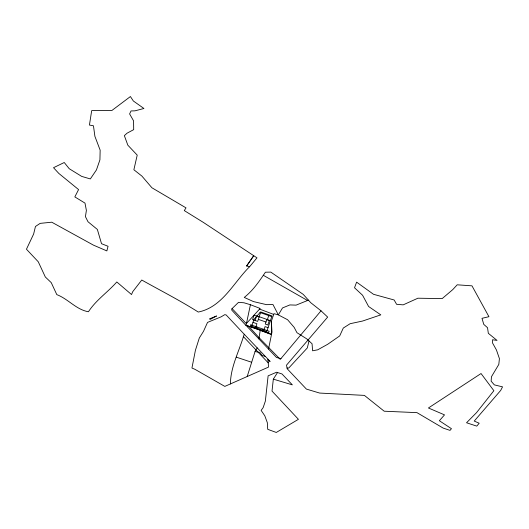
<?xml version="1.0" encoding="UTF-8"?>
<svg xmlns="http://www.w3.org/2000/svg" width="529" height="529" viewBox="0 0 529 529"><rect width="100%" height="100%" fill="white"/><g stroke="black" fill="none" stroke-linecap="round" stroke-linejoin="round"><path stroke-width="0.79" d="M230.399 383.948C230.591 367.271 238.665 352.268 243.419 336.656L244.239 334.255L226.128 314.927L224.732 314.682L221.129 316.838L207.533 322.399L203.48 331.379L199.321 337.971L195.406 350.324L191.941 368.025L194.956 369.315L224.825 386.401L268.507 367.106L268.011 359.224L244.239 334.255M273.328 379.148L272.018 391.09L298.429 419.318L276.277 432.457L267.714 429.317L267.324 422.671L264.791 415.768L261.141 410.398L263.144 407.628L265.353 401.121L268.124 375.841L276.581 372.237L281.997 373.957L292.358 384.867L273.328 379.148L277.54 372.542M280.978 358.616L276.495 357.472L246.064 325.408L248.557 326.162L259.117 337.72L280.284 359.376L321.024 310.814L310.754 302.7L303.236 294.382L270.795 272.104L265.413 272.21C259.263 281.316 253.007 290.566 244.259 297.417L253.424 301.57L266.49 304.651L272.984 304.552L278.347 314.881L287.584 319.728L294.15 327.345L296.961 332.695L306.76 338.871L312.057 343.764L312.613 350.793L317.704 349.814L327.729 344.26L339.684 335.928L343.301 328.046L350.138 323.702L362.623 321.03L380.801 314.861L368.601 306.496L362.596 295.275L354.529 287.776L356.606 282.142L373.52 294.303L394.158 299.989L396.598 304.307L403.177 304.856L417.897 298.211L442.171 298.601L452.738 289.634L457.208 284.807L471.98 285.839L488.935 316.699L481.992 318.319L483.771 324.376L487.533 327.709L488.327 333.316L497.035 340.411L492.519 339.757L492.605 343.116L496.427 349.953L499.409 358.596L498.814 364.428L491.461 376.727L491.137 381.171L494.337 384.874L502.55 386.858L500.712 390.395L474.235 421.077L479.181 423.233L476.774 426.123L466.538 422.757L476.55 412.62L493.868 390.706L481.046 373.534L428.424 407.985L444.512 414.875L439.354 420.734L451.449 428.688L450.027 430.381L443.19 428.1L416.978 412.646L384.193 411.212L364.402 395.394L319.622 393.06L306.403 389.086L287.214 368.792L286.5 365.155L327.656 317.089L321.024 310.814M257.18 347.837L255.031 351.587L247.175 376.602M258.886 338.944L260.248 330.275L271.476 334.606L268.527 349.061M271.476 334.606L271.999 331.981L271.337 321.288L273.976 313.677L278.347 314.881L282.512 307.944L289.892 304.922L296.075 305.14L308.506 300.115M246.051 325.52L231.808 310.173L231.662 309.009L238.506 302.343L243.988 302.786L250.422 304.717L246.084 325.289L271.549 334.249L271.337 321.288M309.022 340.954L307.296 347.956L288.702 368.078L287.055 368.012M255.117 320.495L256.552 316.097M255.633 327.682L256.922 323.741L252.994 322.359M260.539 312.699L257.663 321.387L252.578 319.602L253.999 315.198L259.104 316.99M256.393 328.721L256.962 326.982M262.47 330.856L263.045 329.124M263.74 330.532L265.055 326.598L268.051 327.656M268.739 315.582L267.396 319.589L270.412 320.647M246.613 265.981L253.741 255.705L246.64 265.994L249.576 266.775L256.982 257.848L203.473 222.478L184.297 210.595L186.003 207.857L151.909 187.769L141.917 176.104L133.877 169.749L137.216 155.123L127.833 145.171L124.361 135.642L127.033 133.202L133.692 129.645L133.572 120.837L129.605 113.92L131.047 110.945L134.961 110.839L143.928 108.491L133.334 100.979L130.418 96.543L111.963 110.429L91.682 110.607L89.434 125.062L93.454 125.776L94.903 136.35L100.153 150.163L99.921 159.864L96.43 169.941L90.34 178.934L81.697 176.402L69.246 168.725L64.247 162.509L53.528 167.7L58.838 173.446L78.583 189.58L74.834 196.9L84.99 203.11L86.386 210.403L85.433 216.652L87.986 221.724L97.362 229.447L101.522 243.704L108.048 246.276L106.865 250.918L93.441 245.132L51.763 222.2L40.158 223.37L35.463 226.478L33.638 234.016L26.45 249.225L38.267 261.789L45.315 276.971L51.26 282.658L56.795 294.607C68.162 298.931 76.242 309.696 88.442 311.753C95.947 300.115 107.711 292.299 116.797 281.97L131.536 294.554L132.693 291.737L141.759 280.026C160.631 290.6 179.966 300.452 198.269 312.05C222.299 307.223 233.587 282.552 249.549 266.761M255.031 351.587L259.884 352.387L262.04 355.409L265.432 356.5M236.311 357.161L251.553 362.226M260.03 312.52L271.761 316.64M257.015 315.939L266.861 319.397L265.3 324.072L267.846 324.965L269.321 320.581L266.768 319.681M258.331 319.351L265.981 322.035M259.587 309.081L273.711 314.431M250.422 304.717L260.169 308.453L246.302 323.622L232.125 308.625M263.277 275.265L307.58 300.518M243.419 336.656L268.243 362.861M250.878 324.846L250.316 326.585L268.553 332.999L269.135 331.266L250.878 324.846M253.946 319.417L251.711 326.3L266.728 331.584L272.005 315.912L260.579 311.898L253.946 319.417M216.434 316.031L210.218 319.397L209.411 318.894L216.434 316.031M270.008 361.327L268.084 360.256L268.011 359.224L270.008 361.327"/></g></svg>
